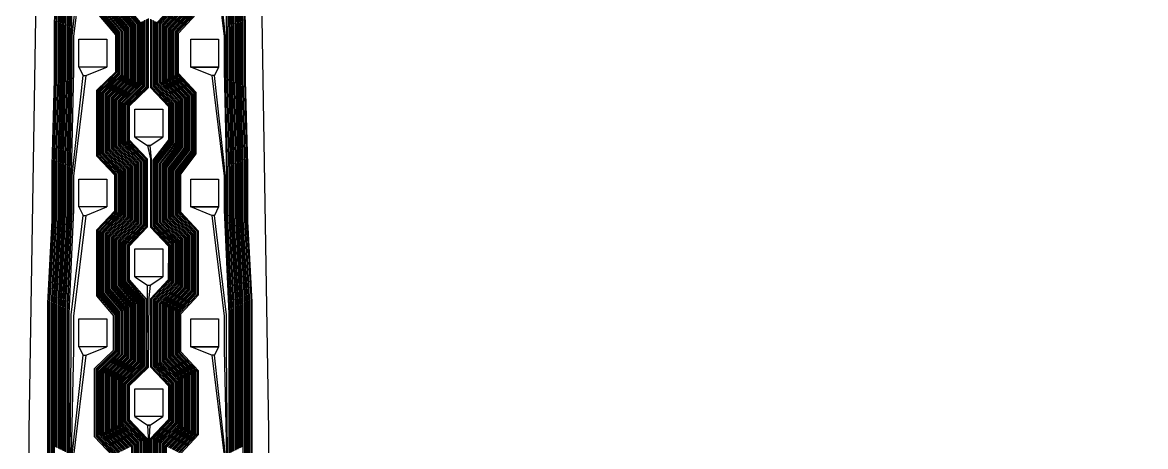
# Model space of a CAD drawing. Header units: inches. Extents: x 106592 to 209533, y 57057 to 74911.
# Drawn here: x 115713 to 116115.1, y 71683.8 to 71835.5 of the extents above; entities that cross this region are included whole.
import ezdxf

# ---------------------------------------------------------------- set-up
doc = ezdxf.new("R2010")
doc.units = ezdxf.units.IN
doc.header["$MEASUREMENT"] = 0
for name, color, linetype in [('metal', 221, 'Continuous'), ('nitride window', 40, 'Continuous'), ('profile', 140, 'Continuous')]:
    doc.layers.add(name, color=color, linetype=linetype)

msp = doc.modelspace()

# ---------------------------------------------------------------- linework, layer by layer
at = {"layer": 'metal'}
for points in [[(115728.85, 71867.32), (115728.05, 71832.12), (115728.05, 71816.92), (115727.25, 71782.52), (115727.25, 71766.52), (115725.65, 71733.32), (115725.65, 71715.72), (115725.65, 71683.32)], [(115726.05, 71683.12), (115726.05, 71715.92), (115726.05, 71733.12), (115727.65, 71766.72), (115727.65, 71782.32), (115728.45, 71817.12), (115728.45, 71831.92), (115729.25, 71867.52)], [(115729.65, 71867.72), (115728.85, 71831.72), (115728.85, 71817.32), (115728.05, 71782.12), (115728.05, 71766.92), (115726.45, 71732.92), (115726.45, 71716.12), (115726.45, 71682.92)], [(115726.85, 71682.72), (115726.85, 71716.32), (115726.85, 71732.72), (115728.45, 71767.12), (115728.45, 71781.92), (115729.25, 71817.52), (115729.25, 71831.52), (115730.05, 71867.92)], [(115730.45, 71868.12), (115729.65, 71831.32), (115729.65, 71817.72), (115728.85, 71781.72), (115728.85, 71767.32), (115727.25, 71732.52), (115727.25, 71716.52), (115727.25, 71682.52)], [(115727.65, 71682.32), (115727.65, 71716.72), (115727.65, 71732.32), (115729.25, 71767.52), (115729.25, 71781.52), (115730.05, 71817.92), (115730.05, 71831.12), (115730.85, 71868.32)], [(115731.25, 71868.52), (115730.45, 71830.92), (115730.45, 71818.12), (115729.65, 71781.32), (115729.65, 71767.72), (115728.05, 71732.12), (115728.05, 71716.92), (115728.05, 71682.12)], [(115785.25, 71868.52), (115786.05, 71830.92), (115786.05, 71818.12), (115786.85, 71781.32), (115786.85, 71767.72), (115788.45, 71732.12), (115788.45, 71716.92), (115788.45, 71682.12)], [(115788.85, 71682.32), (115788.85, 71716.72), (115788.85, 71732.32), (115787.25, 71767.52), (115787.25, 71781.52), (115786.45, 71817.92), (115786.45, 71831.12), (115785.65, 71868.32)], [(115786.05, 71868.12), (115786.85, 71831.32), (115786.85, 71817.72), (115787.65, 71781.72), (115787.65, 71767.32), (115789.25, 71732.52), (115789.25, 71716.52), (115789.25, 71682.52)], [(115789.65, 71682.72), (115789.65, 71716.32), (115789.65, 71732.72), (115788.05, 71767.12), (115788.05, 71781.92), (115787.25, 71817.52), (115787.25, 71831.52), (115786.45, 71867.92)], [(115786.85, 71867.72), (115787.65, 71831.72), (115787.65, 71817.32), (115788.45, 71782.12), (115788.45, 71766.92), (115790.05, 71732.92), (115790.05, 71716.12), (115790.05, 71682.92)], [(115790.45, 71683.12), (115790.45, 71715.92), (115790.45, 71733.12), (115788.85, 71766.72), (115788.85, 71782.32), (115788.05, 71817.12), (115788.05, 71831.92), (115787.25, 71867.52)], [(115787.65, 71867.32), (115788.45, 71832.12), (115788.45, 71816.92), (115789.25, 71782.52), (115789.25, 71766.52), (115790.85, 71733.32), (115790.85, 71715.72), (115790.85, 71683.32)], [(115722.05, 71663.92), (115722.05, 71685.12), (115722.05, 71713.92), (115722.05, 71735.12), (115723.65, 71764.72), (115723.65, 71784.32), (115724.45, 71815.12), (115724.45, 71833.92), (115725.25, 71865.52)], [(115725.65, 71865.72), (115724.85, 71833.72), (115724.85, 71815.32), (115724.05, 71784.12), (115724.05, 71764.92), (115722.45, 71734.92), (115722.45, 71714.12), (115722.45, 71684.92), (115722.45, 71664.12)], [(115722.85, 71664.32), (115722.85, 71684.72), (115722.85, 71714.32), (115722.85, 71734.72), (115724.45, 71765.12), (115724.45, 71783.92), (115725.25, 71815.52), (115725.25, 71833.52), (115726.05, 71865.92)], [(115726.45, 71866.12), (115725.65, 71833.32), (115725.65, 71815.72), (115724.85, 71783.72), (115724.85, 71765.32), (115723.25, 71734.52), (115723.25, 71714.52), (115723.25, 71684.52), (115723.25, 71664.52)], [(115723.65, 71664.72), (115723.65, 71684.32), (115723.65, 71714.72), (115723.65, 71734.32), (115725.25, 71765.52), (115725.25, 71783.52), (115726.05, 71815.92), (115726.05, 71833.12), (115726.85, 71866.32)], [(115727.25, 71866.52), (115726.45, 71832.92), (115726.45, 71816.12), (115725.65, 71783.32), (115725.65, 71765.72), (115724.05, 71734.12), (115724.05, 71714.92), (115724.05, 71684.12), (115724.05, 71664.92)], [(115724.45, 71665.12), (115724.45, 71683.92), (115724.45, 71715.12), (115724.45, 71733.92), (115726.05, 71765.92), (115726.05, 71783.12), (115726.85, 71816.32), (115726.85, 71832.72), (115727.65, 71866.72)], [(115728.05, 71866.92), (115727.25, 71832.52), (115727.25, 71816.52), (115726.45, 71782.92), (115726.45, 71766.12), (115724.85, 71733.72), (115724.85, 71715.32), (115724.85, 71683.72)], [(115725.25, 71683.52), (115725.25, 71715.52), (115725.25, 71733.52), (115726.85, 71766.32), (115726.85, 71782.72), (115727.65, 71816.72), (115727.65, 71832.32), (115728.45, 71867.12)], [(115728.45, 71681.92), (115728.45, 71717.12), (115728.45, 71731.92), (115730.05, 71767.92), (115730.05, 71781.12), (115730.85, 71818.32), (115730.85, 71830.72), (115734.75, 71866.52)], [(115735.75, 71866.52), (115731.25, 71830.52), (115731.25, 71818.52), (115730.45, 71780.92), (115730.45, 71768.12), (115728.85, 71731.72), (115728.85, 71717.32), (115728.85, 71681.72)], [(115780.75, 71866.52), (115785.25, 71830.52), (115785.25, 71818.52), (115786.05, 71780.92), (115786.05, 71768.12), (115787.65, 71731.72), (115787.65, 71717.32), (115787.65, 71681.72)], [(115788.05, 71681.92), (115788.05, 71717.12), (115788.05, 71731.92), (115786.45, 71767.92), (115786.45, 71781.12), (115785.65, 71818.32), (115785.65, 71830.72), (115781.75, 71866.52)], [(115791.25, 71683.52), (115791.25, 71715.52), (115791.25, 71733.52), (115789.65, 71766.32), (115789.65, 71782.72), (115788.85, 71816.72), (115788.85, 71832.32), (115788.05, 71867.12)], [(115788.45, 71866.92), (115789.25, 71832.52), (115789.25, 71816.52), (115790.05, 71782.92), (115790.05, 71766.12), (115791.65, 71733.72), (115791.65, 71715.32), (115791.65, 71683.72)], [(115792.05, 71665.12), (115792.05, 71683.92), (115792.05, 71715.12), (115792.05, 71733.92), (115790.45, 71765.92), (115790.45, 71783.12), (115789.65, 71816.32), (115789.65, 71832.72), (115788.85, 71866.72)], [(115789.25, 71866.52), (115790.05, 71832.92), (115790.05, 71816.12), (115790.85, 71783.32), (115790.85, 71765.72), (115792.45, 71734.12), (115792.45, 71714.92), (115792.45, 71684.12), (115792.45, 71664.92)], [(115792.85, 71664.72), (115792.85, 71684.32), (115792.85, 71714.72), (115792.85, 71734.32), (115791.25, 71765.52), (115791.25, 71783.52), (115790.45, 71815.92), (115790.45, 71833.12), (115789.65, 71866.32)], [(115790.05, 71866.12), (115790.85, 71833.32), (115790.85, 71815.72), (115791.65, 71783.72), (115791.65, 71765.32), (115793.25, 71734.52), (115793.25, 71714.52), (115793.25, 71684.52), (115793.25, 71664.52)], [(115793.65, 71664.32), (115793.65, 71684.72), (115793.65, 71714.32), (115793.65, 71734.72), (115792.05, 71765.12), (115792.05, 71783.92), (115791.25, 71815.52), (115791.25, 71833.52), (115790.45, 71865.92)], [(115790.85, 71865.72), (115791.65, 71833.72), (115791.65, 71815.32), (115792.45, 71784.12), (115792.45, 71764.92), (115794.05, 71734.92), (115794.05, 71714.12), (115794.05, 71684.92), (115794.05, 71664.12)], [(115794.45, 71663.92), (115794.45, 71685.12), (115794.45, 71713.92), (115794.45, 71735.12), (115792.85, 71764.72), (115792.85, 71784.32), (115792.05, 71815.12), (115792.05, 71833.92), (115791.25, 71865.52)], [(115791.65, 71865.32), (115792.45, 71834.12), (115792.45, 71814.92), (115793.25, 71784.52), (115793.25, 71764.52), (115794.85, 71735.32), (115794.85, 71713.72), (115794.85, 71685.32), (115794.85, 71663.72)], [(115795.25, 71663.52), (115795.25, 71685.52), (115795.25, 71713.52), (115795.25, 71735.52), (115793.65, 71764.32), (115793.65, 71784.72), (115792.85, 71814.72), (115792.85, 71834.32), (115792.05, 71865.12)], [(115742.45, 71839.12), (115748.45, 71832.12), (115748.45, 71816.92), (115741.65, 71810.32), (115741.65, 71788.72), (115748.05, 71781.92), (115748.05, 71767.12), (115741.65, 71760.32), (115741.65, 71738.72), (115747.65, 71731.72), (115747.65, 71717.32), (115740.85, 71710.72), (115740.85, 71688.32), (115747.25, 71681.52)], [(115747.65, 71681.72), (115741.25, 71688.52), (115741.25, 71710.52), (115748.05, 71717.12), (115748.05, 71731.92), (115742.05, 71738.92), (115742.05, 71760.12), (115748.45, 71766.92), (115748.45, 71782.12), (115742.05, 71788.92), (115742.05, 71810.12), (115748.85, 71816.72), (115748.85, 71832.32), (115742.85, 71839.32)], [(115743.25, 71839.52), (115749.25, 71832.52), (115749.25, 71816.52), (115742.45, 71809.92), (115742.45, 71789.12), (115748.85, 71782.32), (115748.85, 71766.72), (115742.45, 71759.92), (115742.45, 71739.12), (115748.45, 71732.12), (115748.45, 71716.92), (115741.65, 71710.32), (115741.65, 71688.72), (115748.05, 71681.92)], [(115748.45, 71682.12), (115742.05, 71688.92), (115742.05, 71710.12), (115748.85, 71716.72), (115748.85, 71732.32), (115742.85, 71739.32), (115742.85, 71759.72), (115749.25, 71766.52), (115749.25, 71782.52), (115742.85, 71789.32), (115742.85, 71809.72), (115749.65, 71816.32), (115749.65, 71832.72), (115743.65, 71839.72)], [(115744.05, 71839.92), (115750.05, 71832.92), (115750.05, 71816.12), (115743.25, 71809.52), (115743.25, 71789.52), (115749.65, 71782.72), (115749.65, 71766.32), (115743.25, 71759.52), (115743.25, 71739.52), (115749.25, 71732.52), (115749.25, 71716.52), (115742.45, 71709.92), (115742.45, 71689.12), (115748.85, 71682.32)], [(115749.25, 71682.52), (115742.85, 71689.32), (115742.85, 71709.72), (115749.65, 71716.32), (115749.65, 71732.72), (115743.65, 71739.72), (115743.65, 71759.32), (115750.05, 71766.12), (115750.05, 71782.92), (115743.65, 71789.72), (115743.65, 71809.32), (115750.45, 71815.92), (115750.45, 71833.12), (115744.45, 71840.12)], [(115744.85, 71840.32), (115750.85, 71833.32), (115750.85, 71815.72), (115744.05, 71809.12), (115744.05, 71789.92), (115750.45, 71783.12), (115750.45, 71765.92), (115744.05, 71759.12), (115744.05, 71739.92), (115750.05, 71732.92), (115750.05, 71716.12), (115743.25, 71709.52), (115743.25, 71689.52), (115749.65, 71682.72)], [(115750.05, 71682.92), (115743.65, 71689.72), (115743.65, 71709.32), (115750.45, 71715.92), (115750.45, 71733.12), (115744.45, 71740.12), (115744.45, 71758.92), (115750.85, 71765.72), (115750.85, 71783.32), (115744.45, 71790.12), (115744.45, 71808.92), (115751.25, 71815.52), (115751.25, 71833.52), (115745.25, 71840.52)], [(115745.65, 71840.72), (115751.65, 71833.72), (115751.65, 71815.32), (115744.85, 71808.72), (115744.85, 71790.32), (115751.25, 71783.52), (115751.25, 71765.52), (115744.85, 71758.72), (115744.85, 71740.32), (115750.85, 71733.32), (115750.85, 71715.72), (115744.05, 71709.12), (115744.05, 71689.92), (115750.45, 71683.12)], [(115750.85, 71683.32), (115744.45, 71690.12), (115744.45, 71708.92), (115751.25, 71715.52), (115751.25, 71733.52), (115745.25, 71740.52), (115745.25, 71758.52), (115751.65, 71765.32), (115751.65, 71783.72), (115745.25, 71790.52), (115745.25, 71808.52), (115752.05, 71815.12), (115752.05, 71833.92), (115746.05, 71840.92)], [(115746.45, 71841.12), (115752.45, 71834.12), (115752.45, 71814.92), (115745.65, 71808.32), (115745.65, 71790.72), (115752.05, 71783.92), (115752.05, 71765.12), (115745.65, 71758.32), (115745.65, 71740.72), (115751.65, 71733.72), (115751.65, 71715.32), (115744.85, 71708.72), (115744.85, 71690.32), (115751.25, 71683.52)], [(115751.65, 71683.72), (115745.25, 71690.52), (115745.25, 71708.52), (115752.05, 71715.12), (115752.05, 71733.92), (115746.05, 71740.92), (115746.05, 71758.12), (115752.45, 71764.92), (115752.45, 71784.12), (115746.05, 71790.92), (115746.05, 71808.12), (115752.85, 71814.72), (115752.85, 71834.32), (115746.85, 71841.32)], [(115747.25, 71841.52), (115753.25, 71834.52), (115753.25, 71814.52), (115746.45, 71807.92), (115746.45, 71791.12), (115752.85, 71784.32), (115752.85, 71764.72), (115746.45, 71757.92), (115746.45, 71741.12), (115752.45, 71734.12), (115752.45, 71714.92), (115745.65, 71708.32), (115745.65, 71690.72), (115752.05, 71683.92), (115752.05, 71665.12)], [(115752.45, 71664.92), (115752.45, 71684.12), (115746.05, 71690.92), (115746.05, 71708.12), (115752.85, 71714.72), (115752.85, 71734.32), (115746.85, 71741.32), (115746.85, 71757.72), (115753.25, 71764.52), (115753.25, 71784.52), (115746.85, 71791.32), (115746.85, 71807.72), (115753.65, 71814.32), (115753.65, 71834.72), (115747.65, 71841.72)], [(115748.05, 71841.92), (115754.05, 71834.92), (115754.05, 71814.12), (115747.25, 71807.52), (115747.25, 71791.52), (115753.65, 71784.72), (115753.65, 71764.32), (115747.25, 71757.52), (115747.25, 71741.52), (115753.25, 71734.52), (115753.25, 71714.52), (115746.45, 71707.92), (115746.45, 71691.12), (115752.85, 71684.32), (115752.85, 71664.72)], [(115753.25, 71664.52), (115753.25, 71684.52), (115746.85, 71691.32), (115746.85, 71707.72), (115753.65, 71714.32), (115753.65, 71734.72), (115747.65, 71741.72), (115747.65, 71757.32), (115754.05, 71764.12), (115754.05, 71784.92), (115747.65, 71791.72), (115747.65, 71807.32), (115754.45, 71813.92), (115754.45, 71835.12), (115748.45, 71842.12)], [(115748.85, 71842.32), (115754.85, 71835.32), (115754.85, 71813.72), (115748.05, 71807.12), (115748.05, 71791.92), (115754.45, 71785.12), (115754.45, 71763.92), (115748.05, 71757.12), (115748.05, 71741.92), (115754.05, 71734.92), (115754.05, 71714.12), (115747.25, 71707.52), (115747.25, 71691.52), (115753.65, 71684.72), (115753.65, 71664.32)], [(115754.05, 71664.12), (115754.05, 71684.92), (115747.65, 71691.72), (115747.65, 71707.32), (115754.45, 71713.92), (115754.45, 71735.12), (115748.45, 71742.12), (115748.45, 71756.92), (115754.85, 71763.72), (115754.85, 71785.32), (115748.45, 71792.12), (115748.45, 71806.92), (115755.25, 71813.52), (115755.25, 71835.52), (115749.25, 71842.52)], [(115767.65, 71842.32), (115761.25, 71835.52), (115761.25, 71813.52), (115767.65, 71806.72), (115767.65, 71792.32), (115762.05, 71785.12), (115762.05, 71763.92), (115768.45, 71757.12), (115768.45, 71741.92), (115762.05, 71735.12), (115762.05, 71713.92), (115768.45, 71707.12), (115768.45, 71691.92), (115762.05, 71685.12), (115762.05, 71663.92)], [(115762.45, 71664.12), (115762.45, 71684.92), (115768.85, 71691.72), (115768.85, 71707.32), (115762.45, 71714.12), (115762.45, 71734.92), (115768.85, 71741.72), (115768.85, 71757.32), (115762.45, 71764.12), (115762.45, 71784.92), (115768.05, 71792.12), (115768.05, 71806.92), (115761.65, 71813.72), (115761.65, 71835.32), (115768.05, 71842.12)], [(115768.45, 71841.92), (115762.05, 71835.12), (115762.05, 71813.92), (115768.45, 71807.12), (115768.45, 71791.92), (115762.85, 71784.72), (115762.85, 71764.32), (115769.25, 71757.52), (115769.25, 71741.52), (115762.85, 71734.72), (115762.85, 71714.32), (115769.25, 71707.52), (115769.25, 71691.52), (115762.85, 71684.72), (115762.85, 71664.32)], [(115763.25, 71664.52), (115763.25, 71684.52), (115769.65, 71691.32), (115769.65, 71707.72), (115763.25, 71714.52), (115763.25, 71734.52), (115769.65, 71741.32), (115769.65, 71757.72), (115763.25, 71764.52), (115763.25, 71784.52), (115768.85, 71791.72), (115768.85, 71807.32), (115762.45, 71814.12), (115762.45, 71834.92), (115768.85, 71841.72)], [(115769.25, 71841.52), (115762.85, 71834.72), (115762.85, 71814.32), (115769.25, 71807.52), (115769.25, 71791.52), (115763.65, 71784.32), (115763.65, 71764.72), (115770.05, 71757.92), (115770.05, 71741.12), (115763.65, 71734.32), (115763.65, 71714.72), (115770.05, 71707.92), (115770.05, 71691.12), (115763.65, 71684.32), (115763.65, 71664.72)], [(115764.05, 71664.92), (115764.05, 71684.12), (115770.45, 71690.92), (115770.45, 71708.12), (115764.05, 71714.92), (115764.05, 71734.12), (115770.45, 71740.92), (115770.45, 71758.12), (115764.05, 71764.92), (115764.05, 71784.12), (115769.65, 71791.32), (115769.65, 71807.72), (115763.25, 71814.52), (115763.25, 71834.52), (115769.65, 71841.32)], [(115770.05, 71841.12), (115763.65, 71834.32), (115763.65, 71814.72), (115770.05, 71807.92), (115770.05, 71791.12), (115764.45, 71783.92), (115764.45, 71765.12), (115770.85, 71758.32), (115770.85, 71740.72), (115764.45, 71733.92), (115764.45, 71715.12), (115770.85, 71708.32), (115770.85, 71690.72), (115764.45, 71683.92), (115764.45, 71665.12)], [(115764.85, 71683.72), (115771.25, 71690.52), (115771.25, 71708.52), (115764.85, 71715.32), (115764.85, 71733.72), (115771.25, 71740.52), (115771.25, 71758.52), (115764.85, 71765.32), (115764.85, 71783.72), (115770.45, 71790.92), (115770.45, 71808.12), (115764.05, 71814.92), (115764.05, 71834.12), (115770.45, 71840.92)], [(115770.85, 71840.72), (115764.45, 71833.92), (115764.45, 71815.12), (115770.85, 71808.32), (115770.85, 71790.72), (115765.25, 71783.52), (115765.25, 71765.52), (115771.65, 71758.72), (115771.65, 71740.32), (115765.25, 71733.52), (115765.25, 71715.52), (115771.65, 71708.72), (115771.65, 71690.32), (115765.25, 71683.52)], [(115765.65, 71683.32), (115772.05, 71690.12), (115772.05, 71708.92), (115765.65, 71715.72), (115765.65, 71733.32), (115772.05, 71740.12), (115772.05, 71758.92), (115765.65, 71765.72), (115765.65, 71783.32), (115771.25, 71790.52), (115771.25, 71808.52), (115764.85, 71815.32), (115764.85, 71833.72), (115771.25, 71840.52)], [(115771.65, 71840.32), (115765.25, 71833.52), (115765.25, 71815.52), (115771.65, 71808.72), (115771.65, 71790.32), (115766.05, 71783.12), (115766.05, 71765.92), (115772.45, 71759.12), (115772.45, 71739.92), (115766.05, 71733.12), (115766.05, 71715.92), (115772.45, 71709.12), (115772.45, 71689.92), (115766.05, 71683.12)], [(115766.45, 71682.92), (115772.85, 71689.72), (115772.85, 71709.32), (115766.45, 71716.12), (115766.45, 71732.92), (115772.85, 71739.72), (115772.85, 71759.32), (115766.45, 71766.12), (115766.45, 71782.92), (115772.05, 71790.12), (115772.05, 71808.92), (115765.65, 71815.72), (115765.65, 71833.32), (115772.05, 71840.12)], [(115772.45, 71839.92), (115766.05, 71833.12), (115766.05, 71815.92), (115772.45, 71809.12), (115772.45, 71789.92), (115766.85, 71782.72), (115766.85, 71766.32), (115773.25, 71759.52), (115773.25, 71739.52), (115766.85, 71732.72), (115766.85, 71716.32), (115773.25, 71709.52), (115773.25, 71689.52), (115766.85, 71682.72)], [(115767.25, 71682.52), (115773.65, 71689.32), (115773.65, 71709.72), (115767.25, 71716.52), (115767.25, 71732.52), (115773.65, 71739.32), (115773.65, 71759.72), (115767.25, 71766.52), (115767.25, 71782.52), (115772.85, 71789.72), (115772.85, 71809.32), (115766.45, 71816.12), (115766.45, 71832.92), (115772.85, 71839.72)], [(115773.25, 71839.52), (115766.85, 71832.72), (115766.85, 71816.32), (115773.25, 71809.52), (115773.25, 71789.52), (115767.65, 71782.32), (115767.65, 71766.72), (115774.05, 71759.92), (115774.05, 71739.12), (115767.65, 71732.32), (115767.65, 71716.72), (115774.05, 71709.92), (115774.05, 71689.12), (115767.65, 71682.32)], [(115768.05, 71682.12), (115774.45, 71688.92), (115774.45, 71710.12), (115768.05, 71716.92), (115768.05, 71732.12), (115774.45, 71738.92), (115774.45, 71760.12), (115768.05, 71766.92), (115768.05, 71782.12), (115773.65, 71789.32), (115773.65, 71809.72), (115767.25, 71816.52), (115767.25, 71832.52), (115773.65, 71839.32)], [(115774.05, 71839.12), (115767.65, 71832.32), (115767.65, 71816.72), (115774.05, 71809.92), (115774.05, 71789.12), (115768.45, 71781.92), (115768.45, 71767.12), (115774.85, 71760.32), (115774.85, 71738.72), (115768.45, 71731.92), (115768.45, 71717.12), (115774.85, 71710.32), (115774.85, 71688.72), (115768.45, 71681.92)], [(115745.25, 71680.52), (115738.85, 71687.32), (115738.85, 71711.72), (115745.65, 71718.32), (115745.65, 71730.72), (115739.65, 71737.72), (115739.65, 71761.32), (115746.05, 71768.12), (115746.05, 71780.92), (115739.65, 71787.72), (115739.65, 71811.32), (115746.45, 71817.92), (115746.45, 71831.12), (115740.45, 71838.12)], [(115740.85, 71838.32), (115746.85, 71831.32), (115746.85, 71817.72), (115740.05, 71811.12), (115740.05, 71787.92), (115746.45, 71781.12), (115746.45, 71767.92), (115740.05, 71761.12), (115740.05, 71737.92), (115746.05, 71730.92), (115746.05, 71718.12), (115739.25, 71711.52), (115739.25, 71687.52), (115745.65, 71680.72)], [(115746.05, 71680.92), (115739.65, 71687.72), (115739.65, 71711.32), (115746.45, 71717.92), (115746.45, 71731.12), (115740.45, 71738.12), (115740.45, 71760.92), (115746.85, 71767.72), (115746.85, 71781.32), (115740.45, 71788.12), (115740.45, 71810.92), (115747.25, 71817.52), (115747.25, 71831.52), (115741.25, 71838.52)], [(115741.65, 71838.72), (115747.65, 71831.72), (115747.65, 71817.32), (115740.85, 71810.72), (115740.85, 71788.32), (115747.25, 71781.52), (115747.25, 71767.52), (115740.85, 71760.72), (115740.85, 71738.32), (115746.85, 71731.32), (115746.85, 71717.72), (115740.05, 71711.12), (115740.05, 71687.92), (115746.45, 71681.12)], [(115746.85, 71681.32), (115740.45, 71688.12), (115740.45, 71710.92), (115747.25, 71717.52), (115747.25, 71731.52), (115741.25, 71738.52), (115741.25, 71760.52), (115747.65, 71767.32), (115747.65, 71781.72), (115741.25, 71788.52), (115741.25, 71810.52), (115748.05, 71817.12), (115748.05, 71831.92), (115742.05, 71838.92)], [(115755.65, 71835.72), (115755.65, 71813.32), (115748.85, 71806.72), (115748.85, 71792.32), (115755.25, 71785.52), (115755.25, 71763.52), (115748.85, 71756.72), (115748.85, 71742.32), (115754.85, 71735.32), (115754.85, 71713.72), (115748.05, 71707.12), (115748.05, 71691.92), (115754.45, 71685.12), (115754.45, 71663.92)], [(115754.85, 71663.72), (115754.85, 71685.32), (115748.45, 71692.12), (115748.45, 71706.92), (115755.25, 71713.52), (115755.25, 71735.52), (115749.25, 71742.52), (115749.25, 71756.52), (115755.65, 71763.32), (115755.65, 71785.72), (115749.25, 71792.52), (115749.25, 71806.52), (115756.05, 71813.12), (115756.05, 71835.92)], [(115756.45, 71836.12), (115756.45, 71812.92), (115749.65, 71806.32), (115749.65, 71792.72), (115756.05, 71785.92), (115756.05, 71763.12), (115749.65, 71756.32), (115749.65, 71742.72), (115755.65, 71735.72), (115755.65, 71713.32), (115748.85, 71706.72), (115748.85, 71692.32), (115755.25, 71685.52), (115755.25, 71663.52)], [(115755.65, 71663.32), (115755.65, 71685.72), (115749.25, 71692.52), (115749.25, 71706.52), (115756.05, 71713.12), (115756.05, 71735.92), (115750.05, 71742.92), (115750.05, 71756.12), (115756.45, 71762.92), (115756.45, 71786.12), (115750.05, 71792.92), (115750.05, 71806.12), (115756.85, 71812.72), (115756.85, 71836.32)], [(115757.25, 71836.52), (115757.25, 71812.52), (115750.45, 71805.92), (115750.45, 71793.12), (115756.85, 71786.32), (115756.85, 71762.72), (115750.45, 71755.92), (115750.45, 71743.12), (115756.45, 71736.12), (115756.45, 71712.92), (115749.65, 71706.32), (115749.65, 71692.72), (115756.05, 71685.92), (115756.05, 71663.12)], [(115756.45, 71662.92), (115756.45, 71686.12), (115750.05, 71692.92), (115750.05, 71706.12), (115756.85, 71712.72), (115756.85, 71736.32), (115750.85, 71743.32), (115750.85, 71755.72), (115757.25, 71762.52), (115757.25, 71786.52), (115750.85, 71793.32), (115750.85, 71805.72), (115757.65, 71812.32), (115757.65, 71836.72)], [(115758.05, 71836.92), (115758.05, 71812.12), (115751.27, 71805.55), (115751.25, 71793.52), (115757.65, 71786.72), (115757.65, 71762.32), (115751.27, 71755.55), (115751.25, 71743.52), (115757.25, 71736.52), (115757.25, 71712.52), (115750.45, 71705.92), (115750.45, 71693.12), (115756.85, 71686.32), (115756.85, 71662.72)], [(115758.85, 71836.72), (115758.85, 71812.32), (115765.25, 71805.52), (115765.25, 71793.52), (115759.65, 71786.32), (115759.65, 71762.72), (115766.05, 71755.92), (115766.05, 71743.12), (115759.65, 71736.32), (115759.65, 71712.72), (115766.05, 71705.92), (115766.05, 71693.12), (115759.65, 71686.32), (115759.65, 71662.72)], [(115760.05, 71662.92), (115760.05, 71686.12), (115766.45, 71692.92), (115766.45, 71706.12), (115760.05, 71712.92), (115760.05, 71736.12), (115766.45, 71742.92), (115766.45, 71756.12), (115760.05, 71762.92), (115760.05, 71786.12), (115765.65, 71793.32), (115765.65, 71805.72), (115759.25, 71812.52), (115759.25, 71836.52)], [(115759.65, 71836.32), (115759.65, 71812.72), (115766.05, 71805.92), (115766.05, 71793.12), (115760.45, 71785.92), (115760.45, 71763.12), (115766.85, 71756.32), (115766.85, 71742.72), (115760.45, 71735.92), (115760.45, 71713.12), (115766.85, 71706.32), (115766.85, 71692.72), (115760.45, 71685.92), (115760.45, 71663.12)], [(115760.85, 71663.32), (115760.85, 71685.72), (115767.25, 71692.52), (115767.25, 71706.52), (115760.85, 71713.32), (115760.85, 71735.72), (115767.25, 71742.52), (115767.25, 71756.52), (115760.85, 71763.32), (115760.85, 71785.72), (115766.45, 71792.92), (115766.45, 71806.12), (115760.05, 71812.92), (115760.05, 71836.12)], [(115760.45, 71835.92), (115760.45, 71813.12), (115766.85, 71806.32), (115766.85, 71792.72), (115761.25, 71785.52), (115761.25, 71763.52), (115767.65, 71756.72), (115767.65, 71742.32), (115761.25, 71735.52), (115761.25, 71713.52), (115767.65, 71706.72), (115767.65, 71692.32), (115761.25, 71685.52), (115761.25, 71663.52)], [(115761.65, 71663.72), (115761.65, 71685.32), (115768.05, 71692.12), (115768.05, 71706.92), (115761.65, 71713.72), (115761.65, 71735.32), (115768.05, 71742.12), (115768.05, 71756.92), (115761.65, 71763.72), (115761.65, 71785.32), (115767.25, 71792.52), (115767.25, 71806.52), (115760.85, 71813.32), (115760.85, 71835.72)], [(115768.85, 71681.72), (115775.25, 71688.52), (115775.25, 71710.52), (115768.85, 71717.32), (115768.85, 71731.72), (115775.25, 71738.52), (115775.25, 71760.52), (115768.85, 71767.32), (115768.85, 71781.72), (115774.45, 71788.92), (115774.45, 71810.12), (115768.05, 71816.92), (115768.05, 71832.12), (115774.45, 71838.92)], [(115774.85, 71838.72), (115768.45, 71831.92), (115768.45, 71817.12), (115774.85, 71810.32), (115774.85, 71788.72), (115769.25, 71781.52), (115769.25, 71767.52), (115775.65, 71760.72), (115775.65, 71738.32), (115769.25, 71731.52), (115769.25, 71717.52), (115775.65, 71710.72), (115775.65, 71688.32), (115769.25, 71681.52)], [(115769.65, 71681.32), (115776.05, 71688.12), (115776.05, 71710.92), (115769.65, 71717.72), (115769.65, 71731.32), (115776.05, 71738.12), (115776.05, 71760.92), (115769.65, 71767.72), (115769.65, 71781.32), (115775.25, 71788.52), (115775.25, 71810.52), (115768.85, 71817.32), (115768.85, 71831.72), (115775.25, 71838.52)], [(115729.25, 71681.52), (115729.25, 71717.52), (115729.25, 71731.52), (115730.85, 71768.32), (115730.85, 71780.72), (115734.75, 71816.52), (115734.75, 71816.52), (115735.75, 71816.52), (115731.25, 71780.52), (115731.25, 71768.52), (115729.65, 71731.32), (115729.65, 71717.72), (115729.65, 71681.32)], [(115787.25, 71681.52), (115787.25, 71717.52), (115787.25, 71731.52), (115785.65, 71768.32), (115785.65, 71780.72), (115781.75, 71816.52), (115781.75, 71816.52), (115780.75, 71816.52), (115785.25, 71780.52), (115785.25, 71768.52), (115786.85, 71731.32), (115786.85, 71717.72), (115786.85, 71681.32)], [(115759.25, 71662.52), (115759.25, 71686.52), (115765.65, 71693.32), (115765.65, 71705.72), (115759.25, 71712.52), (115759.25, 71736.52), (115765.65, 71743.32), (115765.65, 71755.72), (115759.25, 71762.52), (115759.25, 71786.52), (115758.75, 71791.52), (115758.75, 71791.52), (115757.75, 71791.52), (115758.85, 71786.72), (115758.85, 71762.32), (115765.25, 71755.52), (115765.23, 71743.49), (115758.85, 71736.72), (115758.85, 71712.32), (115765.25, 71705.52), (115765.25, 71693.52), (115758.85, 71686.72), (115758.85, 71662.32)], [(115757.25, 71662.52), (115757.25, 71686.52), (115750.85, 71693.32), (115750.85, 71705.72), (115757.65, 71712.32), (115757.75, 71736.77), (115757.75, 71741.52), (115757.75, 71741.52), (115758.75, 71741.52), (115758.25, 71737.02), (115758.05, 71712.12), (115751.25, 71705.52), (115751.25, 71693.52), (115757.65, 71686.72), (115757.65, 71662.32)]]:
    msp.add_lwpolyline(points, dxfattribs=at)
for points in [[(115733.25, 71829.52), (115743.25, 71829.52), (115743.25, 71819.52), (115733.25, 71819.52)], [(115773.25, 71829.52), (115783.25, 71829.52), (115783.25, 71819.52), (115773.25, 71819.52)], [(115743.25, 71819.52), (115733.25, 71819.52), (115734.75, 71816.52), (115735.75, 71816.52), (115743.25, 71819.52)], [(115773.25, 71819.52), (115783.25, 71819.52), (115781.75, 71816.52), (115780.75, 71816.52), (115773.25, 71819.52)], [(115753.25, 71804.52), (115763.25, 71804.52), (115763.25, 71794.52), (115753.25, 71794.52)], [(115763.25, 71794.52), (115753.25, 71794.52), (115757.75, 71791.52), (115758.75, 71791.52), (115763.25, 71794.52)], [(115733.25, 71779.52), (115743.25, 71779.52), (115743.25, 71769.52), (115733.25, 71769.52)], [(115773.25, 71779.52), (115783.25, 71779.52), (115783.25, 71769.52), (115773.25, 71769.52)], [(115743.25, 71769.52), (115733.25, 71769.52), (115734.75, 71766.52), (115735.75, 71766.52), (115743.25, 71769.52)], [(115773.25, 71769.52), (115783.25, 71769.52), (115781.75, 71766.52), (115780.75, 71766.52), (115773.25, 71769.52)], [(115734.75, 71766.52), (115735.75, 71766.52), (115731.25, 71730.52), (115731.25, 71718.52), (115730.45, 71680.92), (115730.45, 71668.12), (115729.65, 71631.32), (115729.65, 71617.72), (115728.85, 71581.72), (115728.85, 71567.32), (115732.75, 71519.52), (115732.15, 71519.52), (115728.45, 71567.12), (115728.45, 71581.92), (115729.25, 71617.52), (115729.25, 71631.52), (115730.05, 71667.92), (115730.05, 71681.12), (115730.45, 71718.12), (115730.45, 71730.92), (115734.75, 71766.52)], [(115781.75, 71766.52), (115780.75, 71766.52), (115785.25, 71730.52), (115785.25, 71718.52), (115786.05, 71680.92), (115786.05, 71668.12), (115786.85, 71631.32), (115786.85, 71617.72), (115787.65, 71581.72), (115787.65, 71567.32), (115782.55, 71519.52), (115783.15, 71519.52), (115788.05, 71567.12), (115788.05, 71581.92), (115787.25, 71617.52), (115787.25, 71631.52), (115786.45, 71667.92), (115786.45, 71681.12), (115786.05, 71718.12), (115786.05, 71730.92), (115781.75, 71766.52)], [(115753.25, 71754.52), (115763.25, 71754.52), (115763.25, 71744.52), (115753.25, 71744.52)], [(115763.25, 71744.52), (115753.25, 71744.52), (115757.75, 71741.52), (115758.75, 71741.52), (115763.25, 71744.52)], [(115733.25, 71729.52), (115743.25, 71729.52), (115743.25, 71719.52), (115733.25, 71719.52)], [(115773.25, 71729.52), (115783.25, 71729.52), (115783.25, 71719.52), (115773.25, 71719.52)], [(115743.25, 71719.52), (115733.25, 71719.52), (115734.75, 71716.52), (115735.75, 71716.52), (115743.25, 71719.52)], [(115773.25, 71719.52), (115783.25, 71719.52), (115781.75, 71716.52), (115780.75, 71716.52), (115773.25, 71719.52)], [(115734.75, 71716.52), (115735.75, 71716.52), (115731.25, 71680.52), (115731.25, 71668.52), (115730.45, 71630.92), (115730.45, 71618.12), (115729.65, 71581.32), (115729.65, 71567.72), (115733.95, 71519.52), (115733.35, 71519.52), (115729.25, 71567.52), (115729.25, 71581.52), (115730.05, 71617.92), (115730.05, 71631.12), (115730.85, 71668.32), (115730.85, 71680.72), (115734.75, 71716.52)], [(115781.75, 71716.52), (115780.75, 71716.52), (115785.25, 71680.52), (115785.25, 71668.52), (115786.05, 71630.92), (115786.05, 71618.12), (115786.85, 71581.32), (115786.85, 71567.72), (115781.35, 71519.52), (115781.95, 71519.52), (115787.25, 71567.52), (115787.25, 71581.52), (115786.45, 71617.92), (115786.45, 71631.12), (115785.65, 71668.32), (115785.65, 71680.72), (115781.75, 71716.52)], [(115753.25, 71704.52), (115763.25, 71704.52), (115763.25, 71694.52), (115753.25, 71694.52)], [(115763.25, 71694.52), (115753.25, 71694.52), (115757.75, 71691.52), (115758.75, 71691.52), (115763.25, 71694.52)], [(115758.75, 71691.52), (115757.75, 71691.52), (115758.05, 71687.12), (115758.05, 71661.92), (115765.25, 71655.52), (115765.25, 71643.52), (115758.85, 71636.72), (115758.85, 71612.32), (115765.25, 71605.52), (115765.25, 71593.52), (115759.65, 71586.32), (115760.05, 71586.12), (115765.65, 71593.32), (115765.65, 71605.72), (115759.25, 71612.52), (115759.25, 71636.52), (115765.65, 71643.32), (115765.65, 71655.72), (115758.45, 71662.12), (115758.45, 71687.12), (115758.75, 71691.52)]]:
    msp.add_lwpolyline(points, close=True, dxfattribs=at)
at = {"layer": 'nitride window'}
for points in [[(115733.25, 71829.52), (115743.25, 71829.52), (115743.25, 71819.52), (115733.25, 71819.52)], [(115773.25, 71829.52), (115783.25, 71829.52), (115783.25, 71819.52), (115773.25, 71819.52)], [(115753.25, 71804.52), (115763.25, 71804.52), (115763.25, 71794.52), (115753.25, 71794.52)], [(115733.25, 71779.52), (115743.25, 71779.52), (115743.25, 71769.52), (115733.25, 71769.52)], [(115773.25, 71779.52), (115783.25, 71779.52), (115783.25, 71769.52), (115773.25, 71769.52)], [(115753.25, 71754.52), (115763.25, 71754.52), (115763.25, 71744.52), (115753.25, 71744.52)], [(115733.25, 71729.52), (115743.25, 71729.52), (115743.25, 71719.52), (115733.25, 71719.52)], [(115773.25, 71729.52), (115783.25, 71729.52), (115783.25, 71719.52), (115773.25, 71719.52)], [(115753.25, 71704.52), (115763.25, 71704.52), (115763.25, 71694.52), (115753.25, 71694.52)]]:
    msp.add_lwpolyline(points, close=True, dxfattribs=at)
at = {"layer": 'profile'}
msp.add_lwpolyline([(115803.25, 60728.12), (115803.25, 62998.05), (115800.74, 63998.05), (115801.25, 71689.52), (115787.25, 72529.52), (115783.25, 72579.52), (115758.25, 72708.12), (115733.25, 72579.52), (115729.25, 72529.52), (115715.25, 71689.52), (115715.75, 63998.05), (115713.25, 62998.05), (115713.25, 60728.12), (115693.25, 60708.12), (115421.43, 60708.12), (115401.43, 60688.12), (115401.43, 57237.44), (115421.43, 57217.44), (116095.07, 57217.44), (116115.07, 57237.44), (116115.07, 60688.12), (116095.07, 60708.12), (115823.25, 60708.12)], close=True, dxfattribs=at)

doc.saveas('drawing.dxf')
